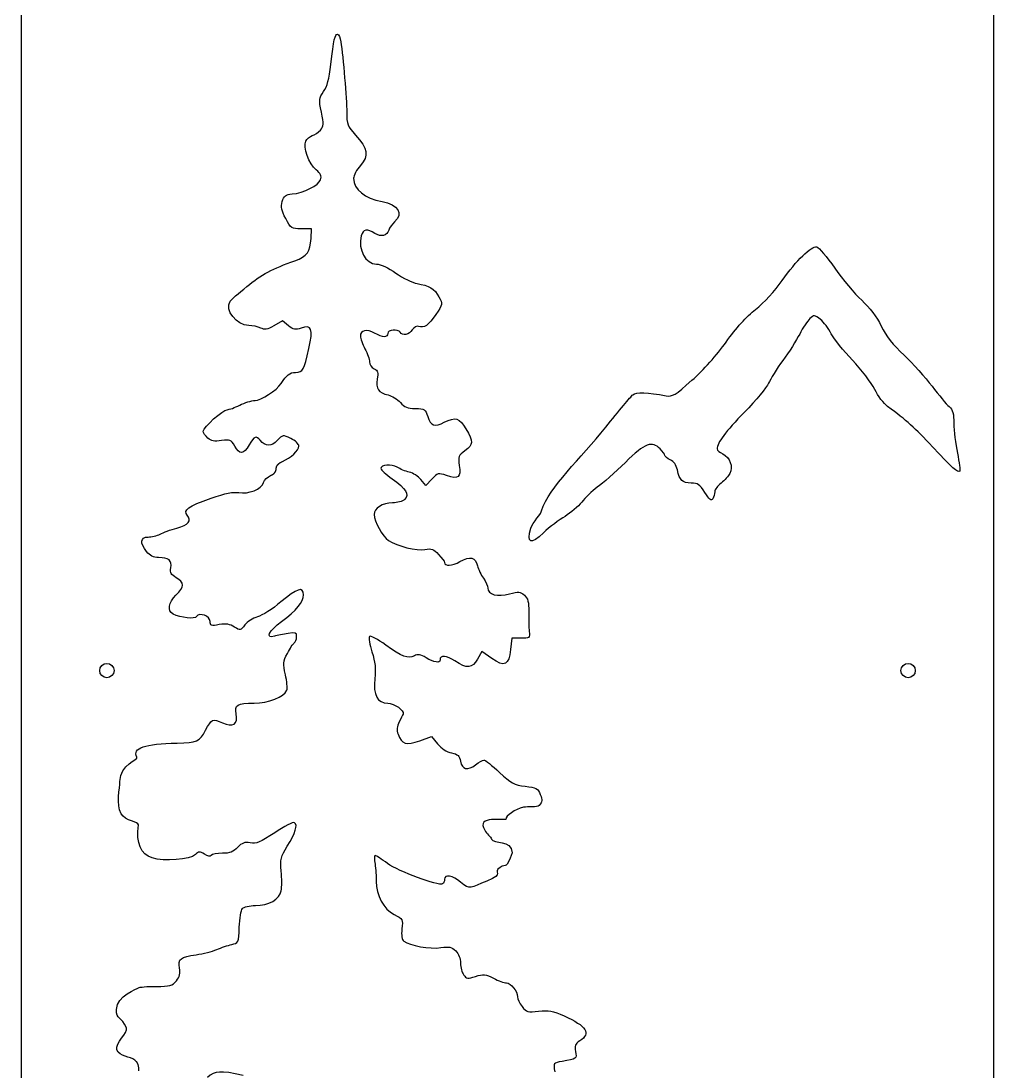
# Model space of a CAD drawing. Header units: inches. Extents: x -4.3 to 4.3, y -20.6 to 20.6.
# Drawn here: x -4.25 to 4.25, y -3.5 to 5.68 of the extents above; entities that cross this region are included whole.
import ezdxf

# ---------------------------------------------------------------- set-up
doc = ezdxf.new("R2010")
doc.units = ezdxf.units.IN
doc.header["$MEASUREMENT"] = 0
doc.layers.add('CUTS', color=7, linetype='Continuous')
doc.layers.add('PILOTS', color=1, linetype='Continuous')

msp = doc.modelspace()

# ---------------------------------------------------------------- linework, layer by layer
at = {"layer": 'CUTS'}
for p, q in [((-4.25, 20.4375), (-4.25, -20.4375)), ((4.25, -20.4375), (4.25, 20.4375)), ((-1.7129, 3.8616), (-1.8019, 3.8616)), ((-1.7166, 3.7783), (-1.7129, 3.8616)), ((-1.9665, 3.056), (-2.0408, 3.014)), ((-1.9138, 3.0144), (-1.9665, 3.056)), ((-0.7141, 1.6165), (-0.7561, 1.6688)), ((-0.6615, 1.6733), (-0.7141, 1.6165)), ((0.0371, 0.2821), (0.0271, 0.1847)), ((0.1166, 0.2821), (0.0371, 0.2821)), ((-0.2252, 0.1675), (-0.2613, 0.1005)), ((-0.138, 0.1061), (-0.2252, 0.1675)), ((-0.7663, -0.614), (-0.6629, -0.5768)), ((-0.6629, -0.5768), (-0.6104, -0.6412))]:
    msp.add_line(p, q, dxfattribs=at)
for points, degree, knots in [([(-1.5427, 5.2974), (-1.5175, 5.5181), (-1.5079, 5.5619), (-1.4847, 5.5619), (-1.4745, 5.5619), (-1.4616, 5.5328), (-1.4561, 5.4972)], 3, [0, 0, 0, 0, 1, 1, 1, 1.440823, 1.440823, 1.440823, 1.440823]), ([(-1.2846, 4.4162), (-1.3178, 4.3784), (-1.345, 4.3273), (-1.345, 4.3029), (-1.345, 4.2068), (-1.2465, 4.1265), (-1.0958, 4.0994)], 3, [0, 0, 0, 0, 1, 1, 1, 4.926829, 4.926829, 4.926829, 4.926829]), ([(-1.2774, 3.8011), (-1.3079, 3.6794), (-1.2401, 3.5534), (-1.144, 3.5534), (-1.1112, 3.5534), (-1.0417, 3.5207), (-0.9753, 3.4742)], 3, [0, 0, 0, 0, 1, 1, 1, 1.340575, 1.340575, 1.340575, 1.340575]), ([(-2.1563, 2.9944), (-2.179, 3.0065), (-2.2256, 3.0164), (-2.26, 3.0164), (-2.3672, 3.0164), (-2.4726, 3.1527), (-2.4236, 3.2278)], 3, [0, 0, 0, 0, 1, 1, 1, 4.119213, 4.119213, 4.119213, 4.119213]), ([(-1.1611, 2.9502), (-1.2271, 2.9882), (-1.2854, 2.9751), (-1.2854, 2.9224), (-1.2854, 2.9027), (-1.2675, 2.8532), (-1.2456, 2.8124)], 3, [0, 0, 0, 0, 1, 1, 1, 1.373585, 1.373585, 1.373585, 1.373585]), ([(-0.9374, 2.9568), (-0.9571, 2.9888), (-1.0467, 2.9806), (-1.0467, 2.9468), (-1.0489, 2.9078), (-1.0871, 2.9089), (-1.1611, 2.9502)], 3, [0, 0, 0, 0, 1, 1, 1, 2.158824, 2.158824, 2.158824, 2.158824]), ([(-1.2456, 2.8124), (-1.2237, 2.7716), (-1.2058, 2.7206), (-1.2058, 2.699), (-1.2058, 2.6775), (-1.1876, 2.6501), (-1.1654, 2.6382)], 3, [0, 0, 0, 0, 1, 1, 1, 2.000924, 2.000924, 2.000924, 2.000924]), ([(-2.3393, 2.3204), (-2.2965, 2.3423), (-2.2362, 2.3602), (-2.2055, 2.3602), (-2.1552, 2.3602), (-2.0159, 2.4511), (-1.9778, 2.5087)], 3, [0, 0, 0, 0, 1, 1, 1, 2.634541, 2.634541, 2.634541, 2.634541]), ([(-2.6183, 2.0325), (-2.6398, 2.0521), (-2.6575, 2.079), (-2.6575, 2.0923), (-2.6575, 2.1262), (-2.4861, 2.2806), (-2.4484, 2.2806), (-2.4313, 2.2806), (-2.3822, 2.2985), (-2.3393, 2.3204)], 3, [0, 0, 0, 0, 1, 1, 1, 3.547761, 3.547761, 3.547761, 4.704001, 4.704001, 4.704001, 4.704001]), ([(-0.936, 2.3431), (-0.9001, 2.3015), (-0.8729, 2.2906), (-0.8049, 2.2906), (-0.7244, 2.2906), (-0.7177, 2.2863), (-0.6964, 2.221)], 3, [0, 0, 0, 0, 1, 1, 1, 2.183226, 2.183226, 2.183226, 2.183226]), ([(2.0719, 2.2598), (1.905, 2.0895), (1.8313, 1.991), (1.8313, 1.938), (1.8313, 1.9263), (1.8532, 1.9067), (1.88, 1.8945)], 3, [0, 0, 0, 0, 1, 1, 1, 1.221179, 1.221179, 1.221179, 1.221179]), ([(-1.9665, 1.8275), (-1.8903, 1.8599), (-1.8223, 1.9235), (-1.8223, 1.9623), (-1.8223, 1.9802), (-1.854, 2.01), (-1.8928, 2.0285)], 3, [0, 0, 0, 0, 1, 1, 1, 1.462327, 1.462327, 1.462327, 1.462327]), ([(1.4218, 1.8425), (1.3955, 1.8545), (1.3739, 1.8718), (1.3739, 1.881), (1.3739, 1.8902), (1.356, 1.9156), (1.3342, 1.9375)], 3, [0, 0, 0, 0, 1, 1, 1, 1.997835, 1.997835, 1.997835, 1.997835]), ([(-2.0692, 1.7046), (-2.0233, 1.7238), (-2.0212, 1.7636), (-2.0195, 1.8037), (-1.9665, 1.8275)], 2, [0, 0, 0, 1, 1, 2.031376, 2.031376, 2.031376]), ([(-0.9641, 1.7776), (-1.0112, 1.807), (-1.1064, 1.7987), (-1.1064, 1.7651), (-1.1064, 1.7554), (-1.0622, 1.7157), (-1.0081, 1.6769)], 3, [0, 0, 0, 0, 1, 1, 1, 1.2891, 1.2891, 1.2891, 1.2891]), ([(-0.7561, 1.6688), (-0.7792, 1.6975), (-0.825, 1.7272), (-0.8578, 1.7347), (-0.8906, 1.7423), (-0.9385, 1.7616), (-0.9641, 1.7776)], 3, [0, 0, 0, 0, 1, 1, 1, 2, 2, 2, 2]), ([(1.7237, 1.5568), (1.6796, 1.6267), (1.6616, 1.6392), (1.6048, 1.6392), (1.5279, 1.6392), (1.5035, 1.6625), (1.4837, 1.7548)], 3, [0, 0, 0, 0, 1, 1, 1, 2.353394, 2.353394, 2.353394, 2.353394]), ([(-0.899, 1.4965), (-0.9162, 1.4794), (-0.9634, 1.4653), (-1.004, 1.4653), (-1.0916, 1.4653), (-1.1661, 1.4188), (-1.1661, 1.364), (-1.1661, 1.3045), (-1.092, 1.1716), (-1.0399, 1.1374)], 3, [0, 0, 0, 0, 1, 1, 1, 3.163395, 3.163395, 3.163395, 5.509624, 5.509624, 5.509624, 5.509624]), ([(-0.6017, 1.0149), (-0.573, 0.9839), (-0.5496, 0.9528), (-0.5496, 0.9456), (-0.5496, 0.9113), (-0.4844, 0.9148), (-0.4151, 0.9528)], 3, [0, 0, 0, 0, 1, 1, 1, 5.791667, 5.791667, 5.791667, 5.791667]), ([(-1.9737, 0.4296), (-1.8449, 0.5241), (-1.7811, 0.6018), (-1.7825, 0.6626), (-1.7825, 0.7378), (-1.8397, 0.7196), (-1.981, 0.5995)], 3, [0, 0, 0, 0, 1, 1, 1, 2.202544, 2.202544, 2.202544, 2.202544]), ([(-0.2102, 0.8072), (-0.189, 0.7775), (-0.1717, 0.7388), (-0.1717, 0.7211), (-0.1717, 0.6646), (-0.0855, 0.6411), (0.0168, 0.6698)], 3, [0, 0, 0, 0, 1, 1, 1, 4.191011, 4.191011, 4.191011, 4.191011]), ([(-1.981, 0.5995), (-2.0519, 0.5393), (-2.143, 0.481), (-2.1835, 0.4701), (-2.224, 0.4592), (-2.2741, 0.427), (-2.2949, 0.3984)], 3, [0, 0, 0, 0, 1, 1, 1, 2, 2, 2, 2]), ([(-2.5177, 0.4015), (-2.5899, 0.3893), (-2.5979, 0.3921), (-2.5979, 0.4291), (-2.5979, 0.4774), (-2.692, 0.5117), (-2.7164, 0.4723)], 3, [0, 0, 0, 0, 1, 1, 1, 2.305048, 2.305048, 2.305048, 2.305048]), ([(-1.9231, 0.1501), (-1.9008, 0.1939), (-1.8734, 0.2353), (-1.8623, 0.2421), (-1.8501, 0.2521), (-1.8434, 0.27), (-1.8422, 0.2958), (-1.8422, 0.3322), (-1.8506, 0.3355), (-1.9168, 0.3244)], 3, [0, 0, 0, 0, 1, 1, 1, 2, 2, 2, 3.612478, 3.612478, 3.612478, 3.612478]), ([(-0.4599, 0.0844), (-0.5317, 0.1331), (-0.5894, 0.1373), (-0.5894, 0.0938), (-0.5894, 0.0618), (-0.642, 0.0696), (-0.7116, 0.1119)], 3, [0, 0, 0, 0, 1, 1, 1, 1.735832, 1.735832, 1.735832, 1.735832]), ([(-1.1587, -0.0705), (-1.1743, -0.2133), (-1.1368, -0.2847), (-1.0463, -0.2847), (-0.9898, -0.2847), (-0.8986, -0.3496), (-0.9127, -0.3798)], 3, [0, 0, 0, 0, 1, 1, 1, 1.624204, 1.624204, 1.624204, 1.624204]), ([(-0.2785, -0.823), (-0.2496, -0.8004), (-0.2173, -0.7818), (-0.2065, -0.7818), (-0.1958, -0.7818), (-0.1346, -0.8304), (-0.0705, -0.8897)], 3, [0, 0, 0, 0, 1, 1, 1, 2, 2, 2, 2]), ([(0.1403, -1.1954), (0.0652, -1.2095), (-0.0156, -1.2708), (-0.0156, -1.3013), (-0.0156, -1.3113), (-0.285, -1.2623), (-0.1989, -1.3949)], 3, [0, 0, 0, 0, 1, 1, 1, 1.327676, 1.327676, 1.327676, 1.327676]), ([(-2.358, -1.5461), (-2.3949, -1.5854), (-2.4254, -1.5971), (-2.4908, -1.5971), (-2.5374, -1.5971), (-2.5811, -1.606), (-2.5878, -1.6168)], 3, [0, 0, 0, 0, 1, 1, 1, 1.714025, 1.714025, 1.714025, 1.714025]), ([(-2.6464, -1.6061), (-2.6884, -1.5785), (-2.696, -1.5788), (-2.7262, -1.609), (-2.7704, -1.6532), (-3.003, -1.6706), (-3.1041, -1.6372)], 3, [0, 0, 0, 0, 1, 1, 1, 2.460881, 2.460881, 2.460881, 2.460881]), ([(-1.0472, -1.6863), (-1.0991, -1.6482), (-1.148, -1.617), (-1.156, -1.617), (-1.1639, -1.617), (-1.1646, -1.6506), (-1.1575, -1.6916)], 3, [0, 0, 0, 0, 1, 1, 1, 2, 2, 2, 2]), ([(-0.411, -1.8483), (-0.4787, -1.7913), (-0.5496, -1.7792), (-0.5496, -1.8247), (-0.5506, -1.8428), (-0.5566, -1.856), (-0.5676, -1.8645)], 3, [0, 0, 0, 0, 1, 1, 1, 1.346894, 1.346894, 1.346894, 1.346894]), ([(-0.4521, -2.4503), (-0.4254, -2.4788), (-0.4115, -2.5146), (-0.4104, -2.5578), (-0.4104, -2.594), (-0.398, -2.6405), (-0.3829, -2.6612)], 3, [0, 0, 0, 0, 1, 1, 1, 1.897436, 1.897436, 1.897436, 1.897436]), ([(-3.2237, -2.7733), (-3.2166, -2.7663), (-3.1482, -2.7605), (-3.0717, -2.7605), (-2.9479, -2.7605), (-2.9281, -2.7551), (-2.893, -2.7117)], 3, [0, 0, 0, 0, 1, 1, 1, 2.616684, 2.616684, 2.616684, 2.616684]), ([(-0.1228, -2.6899), (-0.0795, -2.7123), (-0.0285, -2.7307), (-0.0096, -2.7307), (0.0295, -2.7307), (0.0868, -2.8026), (0.0868, -2.8517), (0.0868, -2.8697), (0.1053, -2.908), (0.128, -2.9368)], 3, [0, 0, 0, 0, 1, 1, 1, 3.06086, 3.06086, 3.06086, 3.814589, 3.814589, 3.814589, 3.814589])]:
    msp.add_open_spline(points, degree=degree, knots=knots, dxfattribs=at)
for points in [[(-1.4561, 5.4972), (-1.4358, 5.3662), (-1.4046, 4.9917), (-1.4046, 4.8804)], [(-1.6064, 5.0607), (-1.5751, 5.1047), (-1.5569, 5.1721), (-1.5427, 5.2974)], [(-1.6256, 4.8808), (-1.6486, 4.9921), (-1.6474, 5.0031), (-1.6064, 5.0607)], [(-1.6348, 4.7251), (-1.6049, 4.7581), (-1.6039, 4.7756), (-1.6256, 4.8808)], [(-1.4046, 4.8804), (-1.4047, 4.775), (-1.3984, 4.7587), (-1.328, 4.6815)], [(-1.7056, 4.6761), (-1.6852, 4.6825), (-1.6533, 4.7046), (-1.6348, 4.7251)], [(-1.328, 4.6815), (-1.2188, 4.5616), (-1.2091, 4.5023), (-1.2846, 4.4162)], [(-1.6707, 4.3762), (-1.7363, 4.4299), (-1.7898, 4.5765), (-1.7624, 4.6276)], [(-1.7624, 4.6276), (-1.7516, 4.6479), (-1.7261, 4.6696), (-1.7056, 4.6761)], [(-1.6328, 4.2911), (-1.6226, 4.3232), (-1.6321, 4.3446), (-1.6707, 4.3762)], [(-1.8813, 4.1659), (-1.7811, 4.1744), (-1.6486, 4.2412), (-1.6328, 4.2911)], [(-1.9674, 4.0998), (-1.9531, 4.1499), (-1.9389, 4.1609), (-1.8813, 4.1659)], [(-1.9377, 3.9507), (-1.9746, 4.0207), (-1.9809, 4.0525), (-1.9674, 4.0998)], [(-1.0958, 4.0994), (-0.9569, 4.0744), (-0.9072, 3.9934), (-0.9866, 3.9217)], [(-1.8019, 3.8616), (-1.887, 3.8616), (-1.8928, 3.8654), (-1.9377, 3.9507)], [(-1.1582, 3.8214), (-1.225, 3.8652), (-1.263, 3.8588), (-1.2774, 3.8011)], [(-0.9866, 3.9217), (-1.0082, 3.9022), (-1.0309, 3.8703), (-1.0371, 3.8509)], [(-1.8569, 3.583), (-1.7494, 3.621), (-1.7218, 3.6594), (-1.7166, 3.7783)], [(-1.0371, 3.8509), (-1.0534, 3.7994), (-1.1053, 3.7866), (-1.1582, 3.8214)], [(2.3992, 3.409), (2.5224, 3.5848), (2.6538, 3.7126), (2.7018, 3.7035)], [(2.7018, 3.7035), (2.7198, 3.6999), (2.7906, 3.6166), (2.8592, 3.5184)], [(-2.2782, 3.3571), (-2.151, 3.4611), (-2.0513, 3.5144), (-1.8569, 3.583)], [(2.8592, 3.5184), (2.9278, 3.4199), (3.0335, 3.2936), (3.0942, 3.2376)], [(-0.9753, 3.4742), (-0.9131, 3.4307), (-0.8299, 3.3897), (-0.7904, 3.3833)], [(2.1678, 3.1576), (2.2398, 3.2141), (2.3358, 3.3183), (2.3992, 3.409)], [(-2.4236, 3.2278), (-2.4155, 3.2402), (-2.3501, 3.2982), (-2.2782, 3.3571)], [(-0.7904, 3.3833), (-0.6841, 3.3658), (-0.6367, 3.337), (-0.5989, 3.267)], [(-0.5989, 3.267), (-0.5655, 3.2048), (-0.5658, 3.2028), (-0.6269, 3.1123)], [(3.0942, 3.2376), (3.1646, 3.1725), (3.2263, 3.0906), (3.2646, 3.0115)], [(1.9103, 2.8721), (1.995, 2.9912), (2.0903, 3.0968), (2.1678, 3.1576)], [(-0.6269, 3.1123), (-0.6916, 3.0164), (-0.7293, 2.9904), (-0.7771, 3.0089)], [(2.6414, 3.0763), (2.62, 3.057), (2.5801, 2.9964), (2.5526, 2.9417)], [(2.7336, 3.0693), (2.6825, 3.1097), (2.6787, 3.1099), (2.6414, 3.0763)], [(2.8288, 2.9448), (2.8058, 2.9902), (2.763, 3.0463), (2.7336, 3.0693)], [(-2.0408, 3.014), (-2.1003, 2.9808), (-2.1234, 2.9769), (-2.1563, 2.9944)], [(-1.8032, 2.9934), (-1.8513, 2.9765), (-1.8702, 2.9802), (-1.9138, 3.0144)], [(-1.7346, 2.8151), (-1.6964, 2.9888), (-1.7106, 3.0256), (-1.8032, 2.9934)], [(-0.8316, 2.9783), (-0.8588, 2.9347), (-0.9165, 2.923), (-0.9374, 2.9568)], [(-0.7771, 3.0089), (-0.7933, 3.015), (-0.8169, 3.0019), (-0.8316, 2.9783)], [(2.5526, 2.9417), (2.5252, 2.887), (2.4591, 2.7831), (2.4057, 2.7107)], [(3.0132, 2.7124), (2.9348, 2.7948), (2.8518, 2.8993), (2.8288, 2.9448)], [(3.2646, 3.0115), (3.3063, 2.9254), (3.3672, 2.8474), (3.4639, 2.7568)], [(1.6115, 2.5372), (1.7091, 2.624), (1.8303, 2.7598), (1.9103, 2.8721)], [(-1.8524, 2.6067), (-1.7857, 2.6092), (-1.7763, 2.6259), (-1.7346, 2.8151)], [(3.4639, 2.7568), (3.5405, 2.6849), (3.6509, 2.5629), (3.7091, 2.4856)], [(2.4057, 2.7107), (2.3524, 2.6384), (2.296, 2.5487), (2.2805, 2.5115)], [(3.208, 2.4578), (3.1793, 2.5155), (3.0916, 2.63), (3.0132, 2.7124)], [(-1.9778, 2.5087), (-1.9277, 2.5845), (-1.9015, 2.6049), (-1.8524, 2.6067)], [(-1.1654, 2.6382), (-1.1321, 2.6204), (-1.1272, 2.6044), (-1.1378, 2.5478)], [(-1.1378, 2.5478), (-1.1532, 2.4654), (-1.1273, 2.4276), (-1.0425, 2.409)], [(1.3858, 2.4026), (1.4408, 2.3924), (1.4649, 2.4068), (1.6115, 2.5372)], [(2.2805, 2.5115), (2.2649, 2.4742), (2.1711, 2.3609), (2.0719, 2.2598)], [(3.7091, 2.4856), (3.7674, 2.4084), (3.8341, 2.3281), (3.8573, 2.3072)], [(-1.0425, 2.409), (-1.0089, 2.4016), (-0.961, 2.3719), (-0.936, 2.3431)], [(0.8578, 2.1264), (0.9712, 2.2686), (1.0778, 2.3964), (1.0947, 2.4105)], [(1.0947, 2.4105), (1.1243, 2.4352), (1.2242, 2.4325), (1.3858, 2.4026)], [(3.3196, 2.3093), (3.287, 2.3334), (3.2367, 2.4002), (3.208, 2.4578)], [(3.7139, 1.9549), (3.5553, 2.1254), (3.4919, 2.1825), (3.3196, 2.3093)], [(3.8573, 2.3072), (3.8907, 2.2772), (3.8995, 2.2463), (3.8995, 2.1581)], [(-0.6964, 2.221), (-0.6699, 2.1397), (-0.6347, 2.1273), (-0.5519, 2.1701)], [(-0.5519, 2.1701), (-0.4546, 2.2204), (-0.4192, 2.2097), (-0.3626, 2.113)], [(-0.3626, 2.113), (-0.2963, 2), (-0.2976, 1.9747), (-0.3725, 1.9214)], [(0.2967, 1.3974), (0.3637, 1.6058), (0.6389, 1.8519), (0.8578, 2.1264)], [(3.8995, 2.1581), (3.8995, 2.0969), (3.9133, 1.9808), (3.9301, 1.9001)], [(-2.4982, 2.0099), (-2.5607, 1.9999), (-2.5879, 2.005), (-2.6183, 2.0325)], [(-2.3834, 1.9629), (-2.4149, 2.0185), (-2.4233, 2.0219), (-2.4982, 2.0099)], [(-2.161, 2.013), (-2.1966, 2.0558), (-2.2117, 2.0494), (-2.2571, 1.9724)], [(-1.8928, 2.0285), (-1.9624, 2.0617), (-1.9638, 2.0615), (-2.011, 2.0106)], [(-2.2571, 1.9724), (-2.3074, 1.8872), (-2.3389, 1.8848), (-2.3834, 1.9629)], [(-2.011, 2.0106), (-2.0614, 1.9561), (-2.1145, 1.957), (-2.161, 2.013)], [(1.3342, 1.9375), (1.2606, 2.011), (1.2051, 1.9896), (1.0296, 1.8195)], [(3.9515, 1.7442), (3.9341, 1.7268), (3.8873, 1.7684), (3.7139, 1.9549)], [(-0.3725, 1.9214), (-0.4295, 1.8808), (-0.433, 1.8713), (-0.4212, 1.7925)], [(1.4837, 1.7548), (1.4748, 1.7967), (1.4522, 1.8286), (1.4218, 1.8425)], [(1.88, 1.8945), (1.9423, 1.8662), (1.974, 1.7808), (1.9433, 1.724)], [(3.9301, 1.9001), (3.9469, 1.8195), (3.9565, 1.7493), (3.9515, 1.7442)], [(-0.4212, 1.7925), (-0.4055, 1.6879), (-0.4277, 1.6703), (-0.5316, 1.7046)], [(1.0296, 1.8195), (0.9401, 1.7328), (0.8297, 1.6349), (0.7844, 1.6021)], [(-2.1307, 1.6436), (-2.1233, 1.6671), (-2.0956, 1.6946), (-2.0692, 1.7046)], [(-1.0081, 1.6769), (-0.8855, 1.5888), (-0.8558, 1.5397), (-0.899, 1.4965)], [(-0.5316, 1.7046), (-0.6058, 1.7291), (-0.6109, 1.7278), (-0.6615, 1.6733)], [(1.9433, 1.724), (1.9309, 1.7011), (1.8962, 1.663), (1.8661, 1.6394)], [(-2.5895, 1.5068), (-2.464, 1.5505), (-2.3946, 1.5646), (-2.3476, 1.5558)], [(-2.3476, 1.5558), (-2.2638, 1.5401), (-2.1488, 1.5867), (-2.1307, 1.6436)], [(0.7844, 1.6021), (0.739, 1.5693), (0.6779, 1.5109), (0.6485, 1.4724)], [(1.8111, 1.5631), (1.8109, 1.5448), (1.8029, 1.5173), (1.7933, 1.5021)], [(1.8661, 1.6394), (1.836, 1.6158), (1.8113, 1.5815), (1.8111, 1.5631)], [(-2.7977, 1.3572), (-2.8365, 1.4039), (-2.7913, 1.4364), (-2.5895, 1.5068)], [(0.6485, 1.4724), (0.6191, 1.4339), (0.5534, 1.378), (0.5025, 1.3481)], [(1.7933, 1.5021), (1.7799, 1.481), (1.7634, 1.494), (1.7237, 1.5568)], [(0.2032, 1.2451), (0.2164, 1.2944), (0.304, 1.3783), (0.2967, 1.3974)], [(-2.8894, 1.2458), (-2.7856, 1.2747), (-2.7576, 1.3088), (-2.7977, 1.3572)], [(0.5025, 1.3481), (0.4517, 1.3183), (0.3671, 1.2538), (0.3146, 1.2047)], [(-3.0353, 1.1931), (-3.008, 1.2073), (-2.9423, 1.231), (-2.8894, 1.2458)], [(0.3146, 1.2047), (0.2002, 1.0977), (0.167, 1.1097), (0.2032, 1.2451)], [(-3.1532, 1.0405), (-3.2129, 1.1163), (-3.2075, 1.167), (-3.1398, 1.1671)], [(-3.1398, 1.1671), (-3.1097, 1.1672), (-3.0627, 1.1789), (-3.0353, 1.1931)], [(-1.0399, 1.1374), (-0.963, 1.087), (-0.793, 1.045), (-0.7208, 1.0586)], [(-3.0488, 0.9878), (-3.0932, 0.988), (-3.1243, 1.0037), (-3.1532, 1.0405)], [(-0.7208, 1.0586), (-0.6643, 1.0692), (-0.6458, 1.0624), (-0.6017, 1.0149)], [(-2.9408, 0.8984), (-2.9286, 0.9624), (-2.9586, 0.9873), (-3.0488, 0.9878)], [(-0.4151, 0.9528), (-0.3245, 1.0024), (-0.2815, 0.9922), (-0.2625, 0.9163)], [(-2.8939, 0.8118), (-2.9407, 0.8384), (-2.9493, 0.8542), (-2.9408, 0.8984)], [(-0.2625, 0.9163), (-0.2549, 0.886), (-0.2313, 0.8369), (-0.2102, 0.8072)], [(-2.8961, 0.6599), (-2.8215, 0.7314), (-2.821, 0.7703), (-2.8939, 0.8118)], [(-2.921, 0.4942), (-2.9739, 0.5215), (-2.9627, 0.5962), (-2.8961, 0.6599)], [(0.0168, 0.6698), (0.0981, 0.6925), (0.1116, 0.6914), (0.1474, 0.6591)], [(0.1474, 0.6591), (0.1788, 0.6307), (0.1869, 0.5994), (0.1854, 0.5122)], [(-2.7164, 0.4723), (-2.7321, 0.4468), (-2.8547, 0.46), (-2.921, 0.4942)], [(0.1854, 0.5122), (0.1843, 0.4513), (0.1863, 0.3746), (0.1898, 0.3418)], [(-2.3851, 0.3808), (-2.4242, 0.4064), (-2.4578, 0.4116), (-2.5177, 0.4015)], [(-2.2949, 0.3984), (-2.3319, 0.3476), (-2.3339, 0.3472), (-2.3851, 0.3808)], [(-2.0361, 0.2997), (-2.1191, 0.2769), (-2.0854, 0.347), (-1.9737, 0.4296)], [(-1.9168, 0.3244), (-1.9578, 0.3175), (-2.0115, 0.3064), (-2.0361, 0.2997)], [(-1.2062, 0.2988), (-1.215, 0.2896), (-1.205, 0.2284), (-1.1842, 0.1628)], [(-1.0638, 0.2234), (-1.1334, 0.2741), (-1.1974, 0.308), (-1.2062, 0.2988)], [(0.1898, 0.3418), (0.1959, 0.2843), (0.1931, 0.2821), (0.1166, 0.2821)], [(-0.8134, 0.1301), (-0.869, 0.1004), (-0.9219, 0.1201), (-1.0638, 0.2234)], [(0.0271, 0.1847), (0.013, 0.0461), (-0.0264, 0.0274), (-0.138, 0.1061)], [(-1.9399, -0.0358), (-1.9614, 0.0599), (-1.9597, 0.0784), (-1.9231, 0.1501)], [(-1.1842, 0.1628), (-1.1561, 0.0743), (-1.1495, 0.014), (-1.1587, -0.0705)], [(-0.7116, 0.1119), (-0.7599, 0.1413), (-0.7843, 0.1457), (-0.8134, 0.1301)], [(-0.2613, 0.1005), (-0.3055, 0.0183), (-0.3565, 0.0142), (-0.4599, 0.0844)], [(-1.9279, -0.1727), (-1.9214, -0.1558), (-1.9269, -0.0942), (-1.9399, -0.0358)], [(-2.2142, -0.285), (-2.0915, -0.2846), (-1.9495, -0.2289), (-1.9279, -0.1727)], [(-2.3704, -0.3784), (-2.3872, -0.3018), (-2.3598, -0.2854), (-2.2142, -0.285)], [(-2.6371, -0.5222), (-2.5863, -0.4228), (-2.5737, -0.4171), (-2.4908, -0.4566)], [(-2.4908, -0.4566), (-2.3995, -0.5001), (-2.3506, -0.4684), (-2.3704, -0.3784)], [(-0.9469, -0.4493), (-0.9664, -0.4883), (-0.969, -0.5198), (-0.9559, -0.5566)], [(-0.9127, -0.3798), (-0.9164, -0.3877), (-0.9318, -0.4189), (-0.9469, -0.4493)], [(-2.8862, -0.6341), (-2.7151, -0.6311), (-2.686, -0.6181), (-2.6371, -0.5222)], [(-3.2373, -0.7562), (-3.2793, -0.6777), (-3.1681, -0.6391), (-2.8862, -0.6341)], [(-0.9559, -0.5566), (-0.925, -0.6434), (-0.8833, -0.656), (-0.7663, -0.614)], [(-0.6104, -0.6412), (-0.5781, -0.6808), (-0.5314, -0.711), (-0.4891, -0.7197)], [(-0.4891, -0.7197), (-0.4331, -0.7311), (-0.4186, -0.7445), (-0.4103, -0.7923)], [(-3.3862, -0.9704), (-3.3864, -0.8176), (-3.2225, -0.7837), (-3.2373, -0.7562)], [(-0.4103, -0.7923), (-0.3976, -0.8658), (-0.3476, -0.8775), (-0.2785, -0.823)], [(-0.0705, -0.8897), (0.032, -0.9846), (0.0591, -0.9992), (0.1543, -1.0111)], [(-3.3755, -1.2513), (-3.4202, -1.171), (-3.3861, -1.0239), (-3.3862, -0.9704)], [(0.1543, -1.0111), (0.2497, -1.023), (0.2656, -1.0316), (0.2867, -1.0827)], [(0.2867, -1.0827), (0.3071, -1.1318), (0.3056, -1.1465), (0.277, -1.1781)], [(0.277, -1.1781), (0.2585, -1.1986), (0.1793, -1.1881), (0.1403, -1.1954)], [(-3.2243, -1.3486), (-3.2209, -1.3201), (-3.3386, -1.3176), (-3.3755, -1.2513)], [(-3.1041, -1.6372), (-3.2063, -1.6035), (-3.2443, -1.5125), (-3.2243, -1.3486)], [(-1.8607, -1.3296), (-1.8726, -1.3222), (-1.9504, -1.3617), (-2.0337, -1.4173)], [(-1.9246, -1.536), (-1.852, -1.4192), (-1.8301, -1.3485), (-1.8607, -1.3296)], [(-2.0337, -1.4173), (-2.1603, -1.502), (-2.1951, -1.5166), (-2.2475, -1.5068)], [(-0.1989, -1.3949), (-0.1791, -1.4254), (-0.1468, -1.4557), (-0.1402, -1.4727)], [(-2.2475, -1.5068), (-2.2978, -1.4974), (-2.3194, -1.505), (-2.358, -1.5461)], [(-1.9764, -1.7529), (-1.986, -1.6473), (-1.9811, -1.6269), (-1.9246, -1.536)], [(-0.1402, -1.4727), (-0.1224, -1.5191), (0.0336, -1.4718), (0.0422, -1.5918)], [(-2.5878, -1.6168), (-2.5953, -1.6289), (-2.6177, -1.6248), (-2.6464, -1.6061)], [(0.0422, -1.5918), (-0.0168, -1.7477), (-0.0053, -1.6815), (-0.0652, -1.7212)], [(-1.1575, -1.6916), (-1.1504, -1.7326), (-1.1452, -1.8012), (-1.1461, -1.8439)], [(-0.5676, -1.8645), (-0.6022, -1.8859), (-0.9526, -1.7557), (-1.0472, -1.6863)], [(-0.0652, -1.7212), (-0.1365, -1.7684), (-0.0131, -1.7755), (-0.1799, -1.8394)], [(-1.9763, -1.9241), (-1.9705, -1.894), (-1.9706, -1.8169), (-1.9764, -1.7529)], [(-2.2027, -2.0544), (-2.087, -2.0544), (-1.9906, -1.9988), (-1.9763, -1.9241)], [(-1.1461, -1.8439), (-1.1484, -1.9621), (-1.0813, -2.086), (-0.9895, -2.1328)], [(-0.1799, -1.8394), (-0.3251, -1.8951), (-0.3227, -1.9225), (-0.411, -1.8483)], [(-2.3433, -2.2435), (-2.34, -2.1678), (-2.3277, -2.0943), (-2.316, -2.0802)], [(-2.316, -2.0802), (-2.3042, -2.066), (-2.2535, -2.0545), (-2.2027, -2.0544)], [(-0.9895, -2.1328), (-0.9146, -2.171), (-0.9125, -2.1749), (-0.9219, -2.2583)], [(-2.4089, -2.3944), (-2.3504, -2.3814), (-2.3492, -2.3784), (-2.3433, -2.2435)], [(-0.9219, -2.2583), (-0.9285, -2.3168), (-0.923, -2.3513), (-0.9047, -2.3659)], [(-0.9047, -2.3659), (-0.8564, -2.4044), (-0.6759, -2.4358), (-0.5833, -2.422)], [(-2.7188, -2.4836), (-2.6595, -2.4761), (-2.579, -2.4559), (-2.5398, -2.4388)], [(-2.5398, -2.4388), (-2.5006, -2.4217), (-2.4417, -2.4018), (-2.4089, -2.3944)], [(-0.5833, -2.422), (-0.5081, -2.4107), (-0.4872, -2.4152), (-0.4521, -2.4503)], [(-2.8652, -2.6001), (-2.8802, -2.5203), (-2.856, -2.5011), (-2.7188, -2.4836)], [(-2.893, -2.7117), (-2.8641, -2.6762), (-2.8566, -2.646), (-2.8652, -2.6001)], [(-0.3829, -2.6612), (-0.3582, -2.695), (-0.3476, -2.6963), (-0.2785, -2.6739)], [(-0.2785, -2.6739), (-0.2103, -2.6519), (-0.1926, -2.6537), (-0.1228, -2.6899)], [(-3.4162, -2.9629), (-3.4138, -2.8408), (-3.231, -2.7806), (-3.2237, -2.7733)], [(0.128, -2.9368), (0.1657, -2.9848), (0.1779, -2.9882), (0.2722, -2.9776)], [(-3.3291, -3.1217), (-3.3701, -3.0217), (-3.418, -3.0562), (-3.4162, -2.9629)], [(0.2722, -2.9776), (0.3569, -2.968), (0.3962, -2.9753), (0.4944, -3.0191)], [(0.4944, -3.0191), (0.6909, -3.1065), (0.732, -3.1715), (0.6324, -3.2368)], [(-3.4119, -3.3154), (-3.4328, -3.2538), (-3.3101, -3.1681), (-3.3291, -3.1217)], [(0.6324, -3.2368), (0.5902, -3.2644), (0.5836, -3.2803), (0.5942, -3.3286)], [(-3.2552, -3.4051), (-3.297, -3.3724), (-3.3914, -3.3753), (-3.4119, -3.3154)], [(0.5942, -3.3286), (0.6082, -3.3923), (0.6042, -3.3953), (0.4772, -3.4165)], [(-3.2552, -3.4051), (-3.2192, -3.4333), (-3.2211, -3.4867), (-3.2248, -3.5002)], [(0.4772, -3.4165), (0.4004, -3.4293), (0.4003, -3.4295), (0.4127, -3.507)], [(-2.3081, -3.5382), (-2.5149, -3.4955), (-2.552, -3.4975), (-2.6214, -3.5559)]]:
    msp.add_open_spline(points, degree=3, dxfattribs=at)
at = {"layer": 'PILOTS'}
for centre in [(-3.5, 0), (3.5, 0)]:
    msp.add_circle(centre, 0.0625, dxfattribs=at)

doc.saveas('drawing.dxf')
